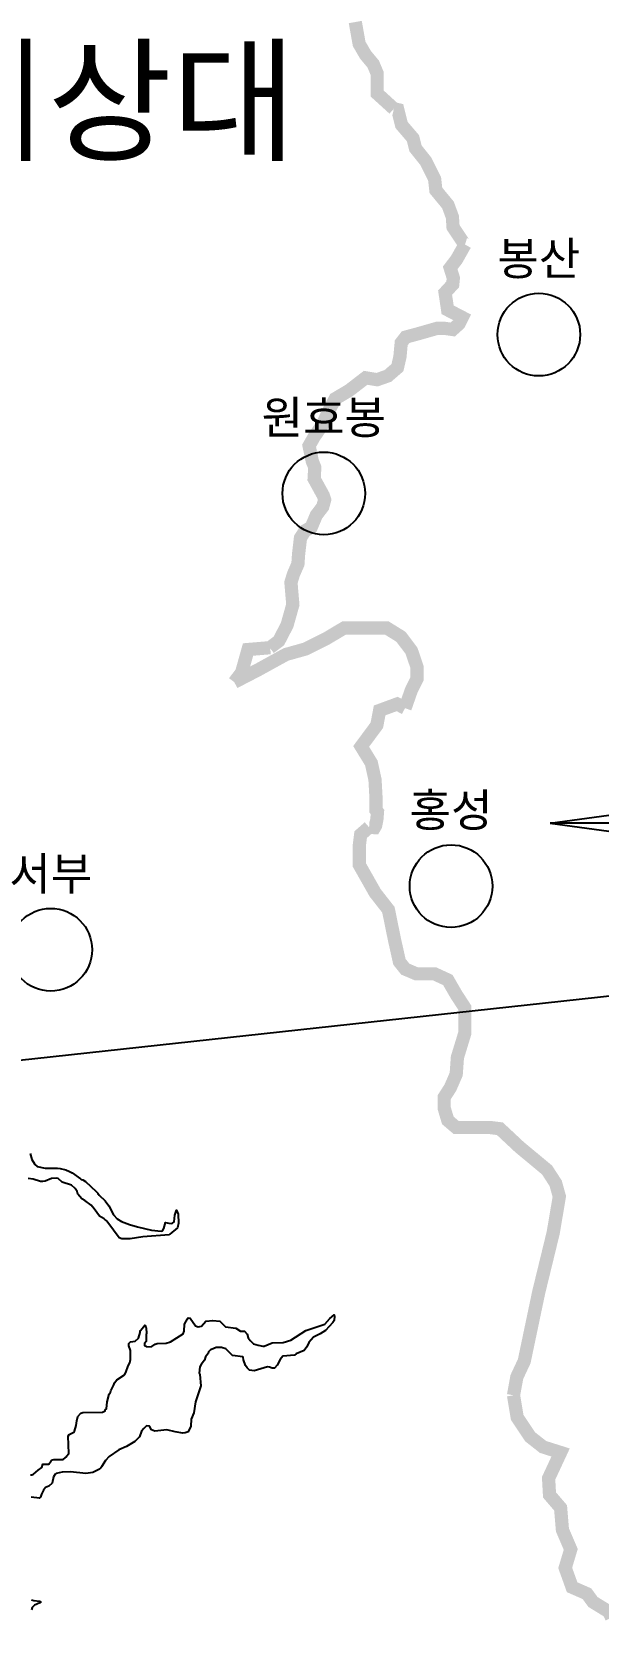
# Model space of a CAD drawing. Header units: millimetres. Extents: x -954552 to 1497340, y -301250 to 736091.
# Drawn here: x 155975 to 173099, y 322181 to 370346 of the extents above; entities that cross this region are included whole.
import ezdxf
from ezdxf.enums import TextEntityAlignment as Align

# ---------------------------------------------------------------- set-up
doc = ezdxf.new("R2010")
doc.units = ezdxf.units.MM
for name, color, linetype in [('2121', 7, 'Continuous'), ('2411', 7, 'Continuous'), ('AWS', 4, 'Continuous'), ('AWS명', 2, 'Continuous'), ('관측소명', 3, 'Continuous'), ('티센', 6, 'Continuous')]:
    doc.layers.add(name, color=color, linetype=linetype)
doc.styles.get("Standard").update_dxf_attribs({"font": ''})
doc.styles.get('Standard').set_extended_font_data('Gulim')

msp = doc.modelspace()

# ---------------------------------------------------------------- linework, layer by layer
at = {"color": 61, "true_color": 0xe5e878}
for points in [[(171645, 346408), (186867, 348482)], [(186008, 346408), (171645, 346408)], [(171645, 346408), (186867, 344334)]]:
    msp.add_lwpolyline(points, dxfattribs=at)
at = {"layer": '2121', "color": 7}
for points in [[(155922, 336421), (155978, 336237), (156052, 336109), (156052, 336090), (156134, 336024), (156378, 335969), (156747, 335974), (156829, 335962), (157002, 335922), (157111, 335872), (157111, 335872), (157196, 335831), (157446, 335650), (157465, 335634), (157514, 335617), (157596, 335569), (157919, 335266), (157968, 335216), (157975, 335197), (157993, 335191), (158012, 335159), (158190, 334981), (158302, 334835), (158446, 334563), (158559, 334438), (158683, 334357), (158930, 334265), (159170, 334195), (159590, 334101), (159882, 334068), (159927, 334076), (159971, 334145), (160020, 334333), (160119, 334309), (160192, 334305), (160226, 334311), (160276, 334351), (160301, 334551), (160349, 334699), (160401, 334582), (160408, 334314), (160377, 334170), (160150, 333975), (160123, 333961), (159333, 333895), (158946, 333832), (158696, 333838), (158615, 333870), (158271, 334335), (158219, 334391), (158196, 334413), (158165, 334439), (158021, 334522), (157863, 334748), (157771, 334857), (157577, 335000), (157484, 335044), (157365, 335191), (157346, 335263), (157284, 335356), (157177, 335462), (156890, 335550), (156771, 335662), (156733, 335671), (156572, 335662), (156376, 335577), (156309, 335569), (156241, 335569), (156016, 335644), (156016, 335644), (155866, 335662)], [(155937, 326700), (155978, 326695), (156024, 326716), (156167, 326837), (156280, 326916), (156305, 327019), (156487, 327022), (156563, 327124), (156599, 327150), (156643, 327160), (156899, 327166), (156930, 327176), (157023, 327241), (157023, 327266), (157092, 327347), (157073, 327872), (157105, 327922), (157242, 327990), (157261, 328022), (157311, 328185), (157331, 328330), (157367, 328459), (157455, 328562), (157516, 328584), (158110, 328597), (158197, 328634), (158197, 328660), (158235, 328697), (158254, 328903), (158317, 329141), (158354, 329203), (158354, 329203), (158360, 329234), (158454, 329418), (158478, 329485), (158547, 329568), (158772, 329722), (158818, 329793), (158884, 329997), (158941, 330090), (158955, 330184), (158959, 330459), (158909, 330596), (158909, 330671), (158959, 330721), (159097, 330740), (159196, 330828), (159247, 331003), (159247, 331040), (159262, 331066), (159309, 331125), (159390, 331227), (159423, 331178), (159434, 331134), (159440, 330984), (159427, 330934), (159428, 330734), (159384, 330666), (159384, 330609), (159428, 330594), (159455, 330572), (159603, 330581), (159703, 330653), (159760, 330671), (160040, 330684), (160165, 330725), (160546, 330962), (160583, 331047), (160590, 331259), (160677, 331418), (160703, 331444), (160760, 331435), (160927, 331203), (161002, 331178), (161109, 331191), (161233, 331350), (161446, 331370), (161446, 331370), (161446, 331370), (161660, 331350), (161832, 331178), (162139, 331132), (162283, 331041), (162407, 331047), (162489, 330953), (162521, 330838), (162578, 330762), (162677, 330660), (162821, 330618), (162958, 330591), (162997, 330592), (163239, 330691), (163570, 330704), (163807, 330773), (164257, 331066), (164832, 331260), (164990, 331426), (165120, 331540), (165120, 331540), (165131, 331496), (165119, 331367), (165081, 331304), (164856, 331067), (164694, 330960), (164495, 330866), (164354, 330702), (164288, 330572), (164213, 330460), (163970, 330354), (163913, 330320), (163564, 330282), (163489, 330191), (163389, 330017), (163314, 329929), (163242, 329929), (163159, 329958), (163096, 329967), (162696, 329848), (162552, 329860), (162487, 329936), (162440, 330004), (162377, 330173), (162370, 330257), (162358, 330270), (162046, 330303), (161861, 330487), (161839, 330510), (161714, 330553), (161552, 330553), (161412, 330488), (161377, 330481), (161315, 330416), (161308, 330372), (161231, 330265), (161191, 330170), (161096, 330035), (161058, 329960), (161039, 329772), (161052, 329735), (161090, 329392), (160928, 328910), (160871, 328573), (160790, 328385), (160778, 328173), (160702, 327998), (160702, 327998), (160702, 327998), (160610, 327966), (160540, 327954), (160310, 327997), (160310, 327997), (160053, 328054), (159697, 328016), (159597, 328060), (159534, 328169), (159441, 328179), (159360, 328096), (159291, 328016), (159235, 327847), (159091, 327704), (158835, 327554), (158604, 327454), (158317, 327251), (158198, 327135), (158084, 326943), (158059, 326918), (158054, 326898), (158023, 326873), (157817, 326772), (157611, 326735), (157149, 326785), (156892, 326779), (156711, 326738), (156680, 326722), (156630, 326635), (156586, 326441), (156487, 326354), (156393, 326310), (156324, 326235), (156264, 326115), (156232, 326021), (156205, 325991), (156205, 325991), (155956, 326022)], [(155968, 322917), (156031, 322893), (156207, 322871), (156243, 322844), (156219, 322825), (156056, 322755), (155988, 322680), (155969, 322611)]]:
    msp.add_lwpolyline(points, dxfattribs=at)
at = {"layer": '2411', "const_width": 400}
for points in [[(166923, 368020), (166416, 368482), (166416, 369091), (166297, 369373), (166067, 369648), (165873, 369982), (165755, 370643)], [(166923, 368020), (167039, 367993), (167154, 367532), (167500, 367128), (167577, 366821), (167885, 366436), (168154, 365898), (168193, 365552), (168558, 365110), (168692, 364745), (168712, 364437), (169058, 363918), (169074, 363913)], [(169074, 363913), (168817, 363457), (168625, 363207), (168721, 362899), (168702, 362707), (168471, 362457), (168548, 361938), (168990, 361708), (168894, 361515), (168702, 361342), (168433, 361381), (168241, 361381), (167702, 361227), (167279, 361112), (167145, 360939), (167106, 360516), (167030, 360189), (166741, 359939), (166414, 359824), (166068, 359882), (165569, 359497), (165146, 359247), (164934, 358844), (164761, 358459), (164511, 358094), (164358, 357825), (164454, 357363), (164531, 357171), (164511, 356825), (164787, 356323), (164829, 356191), (164829, 356191), (164771, 355979), (164579, 355729), (164425, 355364), (164233, 355249), (164098, 355037), (164040, 354538), (164021, 354249), (163887, 353942), (163810, 353692), (163829, 353461), (163867, 353019), (163694, 352404), (163445, 351923), (163171, 351717)], [(162097, 350675), (162799, 351038), (163661, 351513), (164247, 351677), (164886, 351996), (165420, 352315), (166067, 352315), (166705, 352315), (167136, 352048), (167455, 351625), (167619, 351142), (167619, 350771), (167455, 350444), (167260, 349888)], [(162097, 350675), (162318, 350965), (162513, 351662), (163183, 351718)], [(166173, 346287), (166335, 346275), (166372, 346337), (166409, 346524), (166426, 346749), (166426, 346749), (166380, 346805), (166380, 347223), (166352, 347726), (166241, 348228), (165933, 348731), (166408, 349373), (166492, 349820), (167022, 350015), (167260, 349888)], [(170540, 329104), (170641, 329658), (170864, 330134), (171302, 332220), (171740, 334018), (171926, 335117), (171814, 335518), (171554, 335919), (170715, 336617), (170129, 337166), (169839, 337203), (169289, 337203), (168807, 337203), (168554, 337419), (168443, 337790), (168443, 338117), (168629, 338406), (168807, 338815), (168844, 339327), (169067, 340055), (169067, 340827), (168807, 341228), (168554, 341666), (168153, 341852), (167893, 341852), (167604, 341852), (167270, 341993), (167091, 342216), (166943, 342877), (166757, 343790), (166356, 344303), (165881, 345142), (165881, 345765), (165918, 346063), (166173, 346287)], [(170540, 329104), (170652, 328434), (171043, 327848), (171433, 327541), (171964, 327373), (171601, 326592), (171629, 326089), (171964, 325698), (172020, 325028), (172271, 324442), (172103, 323883), (172313, 323297), (172760, 323102), (172943, 322851), (172943, 322851), (173418, 322559), (173505, 322381)]]:
    msp.add_lwpolyline(points, dxfattribs=at)
at = {"layer": 'AWS'}
for centre in [(171306, 361188), (164804, 356384), (168651, 344505), (156547, 342581)]:
    msp.add_circle(centre, 1250, dxfattribs=at)
at = {"layer": '티센'}
msp.add_lwpolyline([(182137, 342122), (144863, 338057)], dxfattribs=at)

# ---------------------------------------------------------------- texts
at = {"layer": 'AWS명'}
for s, p in [('봉산', (171306, 362688)), ('원효봉', (164804, 357884)), ('홍성', (168651, 346005)), ('서부', (156547, 344081))]:
    msp.add_text(s, height=1000, dxfattribs=at).set_placement(p, align=Align.BOTTOM_CENTER)
at = {"layer": '관측소명'}
msp.add_text('서산기상대', height=3000, dxfattribs=at).set_placement((154568, 365859), align=Align.BOTTOM_CENTER)

doc.saveas('drawing.dxf')
